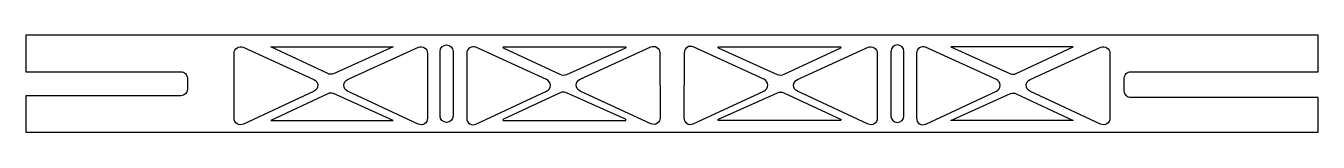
# Model space of a CAD drawing. Header units: millimetres. Extents: x -40 to 160, y 55 to 71.
import ezdxf

# ---------------------------------------------------------------- set-up
doc = ezdxf.new("R2010")
doc.units = ezdxf.units.MM
doc.layers.get('0').update_dxf_attribs({"linetype": 'CONTINUOUS'})

msp = doc.modelspace()

# ---------------------------------------------------------------- linework, layer by layer
msp.add_line((60, 55.5), (60, 55.41))
for points in [[(-40, 55.5), (160, 55.5), (160, 60.86), (131, 60.86, -0.414214), (130, 61.86), (130, 63.86, -0.414214), (131, 64.86), (160, 64.86), (160, 70.5), (-40, 70.5), (-40, 64.86), (-16, 64.86, -0.414214), (-15, 63.86), (-15, 62.14, -0.414214), (-16, 61.14), (-40, 61.14)], [(4.59, 63.67, -0.64075), (4.6, 61.86), (-6.34, 56.74, -0.548891), (-7.77, 57.65), (-7.77, 67.72, -0.544953), (-6.35, 68.63)], [(16.83, 68.7, -0.808146), (16.84, 68.7), (7.6, 64.54, -0.210429), (6.75, 64.56), (-2.11, 68.7, -0.802241), (-2.1, 68.7)], [(22.16, 67.72), (22.16, 57.65, -0.548891), (20.73, 56.74), (9.79, 61.86, -0.64075), (9.8, 63.67), (20.75, 68.63, -0.544953)], [(26.11, 58, -1), (24.11, 58), (24.11, 68, -1), (26.11, 68)], [(29.66, 56.74), (40.6, 61.86, 0.64075), (40.59, 63.67), (29.65, 68.63, 0.544953), (28.23, 67.72), (28.23, 57.65, 0.548891)], [(42.68, 64.4), (33.9, 68.51, -0.802241), (33.94, 68.7), (52.78, 68.7, -0.808146), (52.82, 68.5), (43.68, 64.39, -0.218377)], [(58.12, 67.79), (58.16, 57.72, -0.548891), (56.74, 56.8), (45.77, 61.87, -0.64075), (45.78, 63.69), (56.7, 68.69, -0.544953)], [(61.88, 67.79), (61.84, 57.72, 0.548891), (63.26, 56.8), (74.23, 61.87, 0.64075), (74.22, 63.69), (63.3, 68.69, 0.544953)], [(77.32, 64.4, -0.218377), (76.32, 64.39), (67.18, 68.5, -0.808146), (67.22, 68.7), (86.06, 68.7, -0.802241), (86.1, 68.51)], [(91.77, 57.65, -0.548891), (90.34, 56.74), (79.4, 61.86, -0.64075), (79.41, 63.67), (90.35, 68.63, -0.544953), (91.77, 67.72)], [(93.89, 68), (93.89, 58, 1), (95.89, 58), (95.89, 68, 1)], [(110.2, 63.67), (99.25, 68.63, 0.544953), (97.84, 67.72), (97.84, 57.65, 0.548891), (99.27, 56.74), (110.21, 61.86, 0.64075)], [(113.25, 64.56), (122.11, 68.7, 0.802241), (122.1, 68.7), (103.17, 68.7, 0.808146), (103.16, 68.7), (112.4, 64.54, 0.210429)], [(115.41, 63.67), (126.35, 68.63, -0.544953), (127.77, 67.72), (127.77, 57.65, -0.548891), (126.34, 56.74), (115.4, 61.86, -0.64075)], [(-2.1, 57.3), (16.83, 57.3, 0.808146), (16.84, 57.31), (7.6, 61.46, 0.210429), (6.75, 61.44), (-2.11, 57.3, 0.802241)], [(33.94, 57.3), (52.78, 57.3, 0.808146), (52.82, 57.5), (43.68, 61.61, 0.218377), (42.68, 61.6), (33.9, 57.5, 0.802241)], [(67.18, 57.5), (76.32, 61.61, -0.218377), (77.32, 61.6), (86.1, 57.5, -0.802241), (86.06, 57.3), (67.22, 57.3, -0.808146)], [(122.1, 57.3), (103.17, 57.3, -0.808146), (103.16, 57.31), (112.4, 61.46, -0.210429), (113.25, 61.44), (122.11, 57.3, -0.802241)]]:
    msp.add_lwpolyline(points, format="xyb", close=True)
msp.add_arc((103.17, 68.7), 0.00264, 90, 245.7731)

doc.saveas('drawing.dxf')
